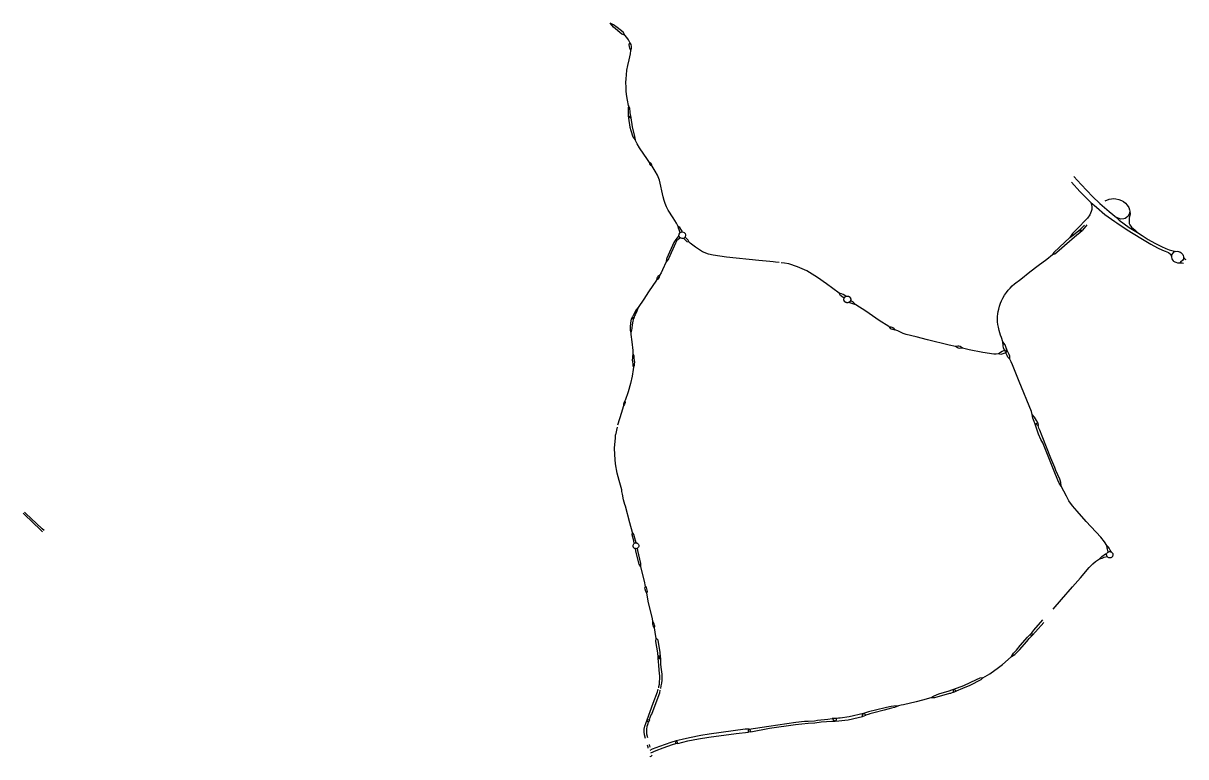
# Model space of a CAD drawing. Header units: inches. Extents: x 25490991 to 25511658, y 6671087 to 6685531.
# Drawn here: x 25504961 to 25509670, y 6677032 to 6680003 of the extents above; entities that cross this region are included whole.
import ezdxf

# ---------------------------------------------------------------- set-up
doc = ezdxf.new("R2010")
doc.units = ezdxf.units.IN
doc.header["$MEASUREMENT"] = 0

msp = doc.modelspace()

# ---------------------------------------------------------------- linework, layer by layer
for points in [[(25507351.5, 6679987.3), (25507338.3, 6680003.4)], [(25507366.6, 6679986.7), (25507352.3, 6679997.4), (25507338.3, 6680003.4)], [(25507397.4, 6679955.4), (25507385.4, 6679959.3), (25507351.5, 6679987.3)], [(25507397.4, 6679955.4), (25507390.8, 6679967.5), (25507366.6, 6679986.7)], [(25507417.8, 6679924.8), (25507412.2, 6679936.9), (25507406.3, 6679945.8), (25507397.4, 6679955.4)], [(25507417.3, 6679908), (25507415.6, 6679916.7), (25507417.8, 6679924.8)], [(25507424.5, 6679909), (25507423.3, 6679917.7), (25507417.8, 6679924.8)], [(25507413.2, 6679670.2), (25507408.3, 6679691.2), (25507405.5, 6679706.5), (25507402.9, 6679727.5), (25507402.6, 6679745), (25507402, 6679763.2), (25507402.6, 6679778.3), (25507404.2, 6679794.5), (25507406.6, 6679813.2), (25507410.4, 6679832.6), (25507415.2, 6679855), (25507420.8, 6679879.8), (25507422.2, 6679892.8)], [(25507422.2, 6679892.8), (25507418, 6679903.1), (25507417.3, 6679908)], [(25507422.2, 6679892.8), (25507425.2, 6679903.1), (25507424.5, 6679909)], [(25507413.2, 6679670.2), (25507410.8, 6679658), (25507412, 6679643.3)], [(25507412, 6679643.3), (25507411.9, 6679628.7)], [(25507419.4, 6679644.3), (25507417.7, 6679657.5), (25507413.2, 6679670.2)], [(25507421.2, 6679629.7), (25507419.4, 6679644.3)], [(25507411.9, 6679628.7), (25507412.7, 6679619.5)], [(25507411.9, 6679628.7), (25507422.3, 6679620.6)], [(25507421.2, 6679629.8), (25507412.7, 6679619.5)], [(25507412.7, 6679619.5), (25507417.8, 6679582.9), (25507422.6, 6679568.6), (25507430.8, 6679543.6), (25507439.4, 6679531.5)], [(25507421.2, 6679629.7), (25507422.3, 6679620.6), (25507427.4, 6679584.2), (25507437.5, 6679545), (25507439.4, 6679531.5)], [(25507498.2, 6679438.9), (25507490.3, 6679451), (25507456.7, 6679498.5), (25507447.3, 6679514.9), (25507439.4, 6679531.5)], [(25507501.9, 6679429.8), (25507499.5, 6679433.3), (25507498.2, 6679438.9)], [(25507505.7, 6679432.8), (25507503.4, 6679436.4), (25507498.2, 6679438.9)], [(25507508.8, 6679424.1), (25507503.4, 6679427.6), (25507501.9, 6679429.8)], [(25507508.8, 6679424.1), (25507507.6, 6679429.9), (25507505.7, 6679432.8)], [(25507614.4, 6679179.6), (25507606.5, 6679194.2), (25507593.1, 6679215), (25507573.7, 6679245.8), (25507566.1, 6679259.4), (25507560.7, 6679273), (25507557, 6679284.9), (25507553.7, 6679299.7), (25507538.2, 6679368.3), (25507529.7, 6679388.1), (25507520.3, 6679404.8), (25507508.8, 6679424.1)], [(25509206.8, 6679359.6), (25509240.6, 6679322.3), (25509285.5, 6679277.3)], [(25509216.6, 6679382.9), (25509245.7, 6679350.6), (25509291.7, 6679301.1), (25509321, 6679273.1), (25509359.5, 6679240.7), (25509388.9, 6679216.5), (25509399.4, 6679206.4), (25509440.8, 6679176.2), (25509474.1, 6679155.7)], [(25509285.5, 6679277.3), (25509289.2, 6679261.2), (25509288.8, 6679248.8), (25509286.2, 6679240.6), (25509280.9, 6679227.5), (25509271.6, 6679213.4), (25509258.8, 6679200), (25509240.4, 6679181.2), (25509216.7, 6679156.8)], [(25509285.5, 6679277.3), (25509308.4, 6679258.2), (25509342.2, 6679229.2), (25509382.7, 6679200.2), (25509390.8, 6679194.9), (25509432.4, 6679167), (25509487.6, 6679132.6), (25509528.1, 6679109.1), (25509555.5, 6679094.3), (25509575.6, 6679084.1), (25509586.7, 6679079.6), (25509599.4, 6679074.8), (25509606.5, 6679069.4), (25509611.5, 6679060.4)], [(25509343.4, 6679284), (25509359.3, 6679290.7), (25509368.6, 6679292.4), (25509378.3, 6679293), (25509387, 6679292.2), (25509398.1, 6679289.9), (25509408.7, 6679286), (25509416.9, 6679281.2), (25509425.5, 6679274.3), (25509432.6, 6679266.9), (25509438.6, 6679257), (25509441.6, 6679247.7), (25509443.1, 6679242)], [(25509443.1, 6679242), (25509440.7, 6679232), (25509435.9, 6679221.9), (25509429.9, 6679215.9), (25509424.3, 6679212.5), (25509418.2, 6679210.5), (25509406.7, 6679210), (25509388.9, 6679216.5)], [(25509443.1, 6679242), (25509443.9, 6679231), (25509441, 6679213.2), (25509440, 6679204.9), (25509440, 6679198.7), (25509441, 6679192.5), (25509443.1, 6679186.7), (25509449.3, 6679177.7), (25509464.7, 6679165.3), (25509474.1, 6679155.7)], [(25507631.7, 6679159.1), (25507621, 6679175.9), (25507614.4, 6679179.6)], [(25507622, 6679156.4), (25507614.9, 6679172.7), (25507614.4, 6679179.6)], [(25509235, 6679162.7), (25509244.3, 6679170.4)], [(25509244.3, 6679170.4), (25509240.9, 6679156.2)], [(25509244.3, 6679170.4), (25509259.9, 6679185.3)], [(25509268.8, 6679186.6), (25509265.5, 6679180.8), (25509249.7, 6679164.2)], [(25507608.8, 6679133.1), (25507604.7, 6679128), (25507596.5, 6679115), (25507568.1, 6679052)], [(25507613.7, 6679128), (25507609, 6679122.7), (25507602.5, 6679112.2), (25507574.1, 6679049.4)], [(25507616.8, 6679142.2), (25507609.1, 6679133.4), (25507608.8, 6679133.1)], [(25507623.4, 6679133.7), (25507613.7, 6679128)], [(25507616.8, 6679142.2), (25507617.5, 6679148.9), (25507622, 6679156.4)], [(25507616.8, 6679142.2), (25507619.9, 6679137.5), (25507623.4, 6679133.7)], [(25507622, 6679156.4), (25507631.7, 6679159.1)], [(25507636.2, 6679131.9), (25507629.4, 6679131.9), (25507623.4, 6679133.7)], [(25507631.7, 6679159.1), (25507638, 6679156), (25507641.8, 6679151.9), (25507643.8, 6679146.6), (25507642.3, 6679137.1)], [(25507642.3, 6679137.1), (25507636.2, 6679131.9)], [(25507643.4, 6679124.9), (25507636.2, 6679131.9)], [(25507648.9, 6679130.1), (25507642.3, 6679137.1)], [(25507657.8, 6679116.6), (25507649.9, 6679118.3), (25507643.4, 6679124.9)], [(25507657.8, 6679116.6), (25507654.3, 6679124.4), (25507648.9, 6679130.1)], [(25509106.4, 6679047.9), (25509129.4, 6679066.2), (25509139.9, 6679069.7), (25509157.5, 6679084.2), (25509178, 6679103), (25509228.3, 6679146.2)], [(25509199.5, 6679135.7), (25509157.6, 6679096.9), (25509134.9, 6679075.2), (25509129.4, 6679066.2)], [(25509216.7, 6679156.8), (25509211.3, 6679151.2), (25509199.5, 6679135.7)], [(25509199.5, 6679135.7), (25509215.5, 6679146.8), (25509222.8, 6679152.8)], [(25509222.8, 6679152.8), (25509235, 6679162.7)], [(25509228.3, 6679146.2), (25509240.9, 6679156.2)], [(25509249.7, 6679164.2), (25509235, 6679162.7)], [(25509240.9, 6679156.2), (25509249.7, 6679164.2)], [(25509474.1, 6679155.7), (25509493.1, 6679143), (25509517.4, 6679128), (25509545, 6679112.5), (25509571.3, 6679098.8), (25509588.9, 6679090.6), (25509602.9, 6679086.1), (25509613.1, 6679082.6), (25509629.5, 6679079.3)], [(25507998.1, 6679037.6), (25507985.3, 6679038), (25507939.9, 6679042.3), (25507809.2, 6679056.4), (25507756, 6679063.4), (25507737.2, 6679067.9), (25507712.3, 6679077.8), (25507684.1, 6679095.8), (25507662.8, 6679111.9), (25507657.8, 6679116.6)], [(25509629.5, 6679079.3), (25509624.5, 6679078.1), (25509620.4, 6679076), (25509615.9, 6679071), (25509612.5, 6679065.3), (25509611.5, 6679060.4)], [(25509629.5, 6679079.3), (25509635.3, 6679080), (25509640.5, 6679078.9), (25509643.5, 6679078.1), (25509646.1, 6679077.1), (25509650.3, 6679074.4), (25509654.1, 6679071.1), (25509657.3, 6679067.3), (25509659, 6679063), (25509660.8, 6679057.1)], [(25507565.4, 6679037.5), (25507551, 6679004.2), (25507545.2, 6678992.8), (25507538.2, 6678981.3)], [(25507568.1, 6679052), (25507566.8, 6679049.1), (25507565.4, 6679037.5)], [(25507574.1, 6679049.4), (25507572.3, 6679045.7), (25507565.4, 6679037.5)], [(25508023.1, 6679033.9), (25508008, 6679035.9), (25507998.1, 6679037.6)], [(25508266.4, 6678910.1), (25508215, 6678947.3), (25508177.5, 6678973.8), (25508134.4, 6679000.5), (25508097.8, 6679016.5), (25508061.9, 6679028.8), (25508044.8, 6679031.9), (25508030.9, 6679033)], [(25509001.3, 6678966.9), (25509038.6, 6678996.1), (25509072, 6679021.5), (25509106.4, 6679047.9)], [(25509611.5, 6679060.4), (25509611.4, 6679055.4)], [(25509611.4, 6679055.4), (25509613, 6679050.4), (25509615.1, 6679046.2), (25509618.4, 6679041.2), (25509620.6, 6679039.1), (25509625.7, 6679036.4), (25509630, 6679035), (25509635.8, 6679033.3)], [(25509635.8, 6679033.3), (25509641.3, 6679033), (25509645.3, 6679033.3)], [(25509660.8, 6679057.1), (25509660.8, 6679052.2), (25509659.9, 6679047.5), (25509657.5, 6679043.2), (25509648.6, 6679035.1), (25509645.3, 6679033.3)], [(25509645.3, 6679033.3), (25509654.8, 6679032.7), (25509660.9, 6679031.8)], [(25509660.8, 6679057.1), (25509663.6, 6679052.1), (25509667.5, 6679047.9), (25509669.6, 6679046.1)], [(25507538.2, 6678981.3), (25507532, 6678977.4), (25507529.6, 6678974.2)], [(25507538.2, 6678981.3), (25507536.8, 6678974.8), (25507534.3, 6678971.3)], [(25507525.5, 6678962.2), (25507494.2, 6678914.8), (25507474.8, 6678885.7)], [(25507529.6, 6678974.2), (25507527, 6678970.8), (25507525.5, 6678962.2)], [(25507534.3, 6678971.3), (25507531.2, 6678966.8), (25507525.5, 6678962.2)], [(25508928.9, 6678712.7), (25508922.7, 6678730.1), (25508919.3, 6678740.4), (25508914, 6678759.2), (25508910.9, 6678772.3), (25508908.9, 6678782.9), (25508907.7, 6678793.3), (25508907.5, 6678805), (25508907.7, 6678815.7), (25508908.4, 6678826.1), (25508909.9, 6678835.2), (25508911.9, 6678845.4), (25508914.9, 6678857.6), (25508919.1, 6678869.5), (25508922.9, 6678879.5), (25508928.2, 6678889.9), (25508935.9, 6678902.4), (25508943.2, 6678913.3), (25508950.7, 6678922.8), (25508958, 6678930.6), (25508966.9, 6678939.2), (25508976.2, 6678947.2), (25509001.3, 6678966.9)], [(25507474.8, 6678885.7), (25507452.4, 6678852.5)], [(25508276.5, 6678896.8), (25508271.1, 6678901), (25508266.4, 6678910.1)], [(25508281.8, 6678904.2), (25508275.8, 6678907.8), (25508266.4, 6678910.1)], [(25508286.2, 6678890), (25508276.5, 6678896.8)], [(25508293.3, 6678897.3), (25508281.8, 6678904.2)], [(25508286.4, 6678879), (25508286.3, 6678879.1), (25508286.2, 6678879.3), (25508286.2, 6678879.4), (25508286.1, 6678879.5), (25508286.1, 6678879.6), (25508286, 6678879.8), (25508285.9, 6678879.9), (25508285.9, 6678880.1), (25508285.8, 6678880.3), (25508285.8, 6678880.4), (25508285.7, 6678880.6), (25508285.6, 6678880.9), (25508285.5, 6678881.2), (25508285.5, 6678881.4), (25508285.4, 6678881.7), (25508285.4, 6678881.9), (25508285.3, 6678882.1), (25508285.3, 6678882.4), (25508285.3, 6678882.5), (25508285.3, 6678882.6), (25508285.2, 6678882.8), (25508285.2, 6678882.9), (25508285.2, 6678883.1), (25508285.2, 6678883.2), (25508285.2, 6678883.3), (25508285.2, 6678883.5), (25508285.2, 6678883.6), (25508285.1, 6678883.6), (25508285.1, 6678883.7), (25508285.1, 6678883.8), (25508285.1, 6678883.8), (25508285.1, 6678883.9), (25508285.1, 6678883.9), (25508285.1, 6678884), (25508285.1, 6678884), (25508285.1, 6678884), (25508285.1, 6678884.1), (25508285.1, 6678884.2), (25508285.1, 6678884.3), (25508285.1, 6678884.4), (25508285.1, 6678884.5), (25508285.1, 6678884.7), (25508285.1, 6678884.9), (25508285.1, 6678885.2), (25508285.1, 6678885.4), (25508285.1, 6678885.6), (25508285.2, 6678885.8), (25508285.2, 6678886), (25508285.2, 6678886.2), (25508285.2, 6678886.3), (25508285.2, 6678886.3), (25508285.2, 6678886.4), (25508285.2, 6678886.5), (25508285.2, 6678886.5), (25508285.3, 6678886.6), (25508285.3, 6678886.7), (25508285.3, 6678886.8), (25508285.3, 6678887), (25508285.3, 6678887.1), (25508285.3, 6678887.2), (25508285.4, 6678887.4), (25508285.4, 6678887.6), (25508285.4, 6678887.7), (25508285.5, 6678887.8), (25508285.5, 6678888), (25508285.5, 6678888.1), (25508285.6, 6678888.2), (25508285.6, 6678888.3), (25508285.6, 6678888.4), (25508285.6, 6678888.5), (25508285.6, 6678888.5), (25508285.7, 6678888.6), (25508285.7, 6678888.6), (25508285.7, 6678888.7), (25508285.7, 6678888.7), (25508285.7, 6678888.7), (25508285.7, 6678888.8), (25508285.8, 6678888.9), (25508285.8, 6678889.1), (25508285.9, 6678889.4), (25508286, 6678889.7), (25508286.2, 6678890.1)], [(25508286.2, 6678890.1), (25508286.2, 6678890.1), (25508286.3, 6678890.1), (25508286.3, 6678890.2), (25508286.3, 6678890.3), (25508286.4, 6678890.4), (25508286.4, 6678890.5), (25508286.5, 6678890.6), (25508286.5, 6678890.7), (25508286.6, 6678890.8), (25508286.6, 6678890.8), (25508286.6, 6678890.9), (25508286.7, 6678891), (25508286.7, 6678891), (25508286.7, 6678891.1), (25508286.8, 6678891.2), (25508286.9, 6678891.4), (25508287, 6678891.6), (25508287.1, 6678891.8), (25508287.2, 6678891.9), (25508287.3, 6678892.1), (25508287.4, 6678892.3), (25508287.4, 6678892.3), (25508287.5, 6678892.4), (25508287.5, 6678892.4), (25508287.5, 6678892.4), (25508287.5, 6678892.4), (25508287.5, 6678892.4), (25508287.5, 6678892.5), (25508287.5, 6678892.5), (25508287.5, 6678892.5), (25508287.5, 6678892.5), (25508287.5, 6678892.5), (25508287.5, 6678892.5), (25508287.5, 6678892.5), (25508287.6, 6678892.5), (25508287.6, 6678892.6), (25508287.6, 6678892.6), (25508287.7, 6678892.7), (25508287.7, 6678892.7), (25508287.8, 6678892.8), (25508287.8, 6678892.9), (25508287.9, 6678893.1), (25508288, 6678893.2), (25508288.1, 6678893.3), (25508288.2, 6678893.5), (25508288.4, 6678893.6), (25508288.5, 6678893.7), (25508288.6, 6678893.9), (25508288.7, 6678894), (25508288.8, 6678894.1), (25508289, 6678894.3), (25508289.1, 6678894.4), (25508289.2, 6678894.5), (25508289.3, 6678894.6), (25508289.4, 6678894.7), (25508289.5, 6678894.8), (25508289.6, 6678894.9), (25508289.7, 6678895), (25508289.8, 6678895), (25508289.9, 6678895.1), (25508289.9, 6678895.1), (25508290, 6678895.2), (25508290, 6678895.2), (25508290, 6678895.2), (25508290, 6678895.2), (25508290, 6678895.2), (25508290.1, 6678895.3), (25508290.1, 6678895.3), (25508290.1, 6678895.3), (25508290.1, 6678895.3), (25508290.1, 6678895.3), (25508290.1, 6678895.3), (25508290.2, 6678895.3), (25508290.3, 6678895.4), (25508290.4, 6678895.5), (25508290.5, 6678895.6), (25508290.7, 6678895.8), (25508290.9, 6678895.9), (25508291.1, 6678896.1), (25508291.4, 6678896.2), (25508291.5, 6678896.3), (25508291.6, 6678896.4), (25508291.8, 6678896.5), (25508291.9, 6678896.6), (25508292, 6678896.6), (25508292.1, 6678896.7), (25508292.2, 6678896.7), (25508292.2, 6678896.8), (25508292.3, 6678896.8), (25508292.3, 6678896.8), (25508292.4, 6678896.8), (25508292.4, 6678896.8), (25508292.4, 6678896.9), (25508292.5, 6678896.9), (25508292.6, 6678896.9), (25508292.7, 6678897), (25508292.9, 6678897.1), (25508293.1, 6678897.2), (25508293.4, 6678897.3)], [(25508293.4, 6678897.3), (25508293.5, 6678897.3), (25508293.6, 6678897.4), (25508293.6, 6678897.4), (25508293.7, 6678897.4), (25508293.8, 6678897.5), (25508293.9, 6678897.5), (25508293.9, 6678897.5), (25508294, 6678897.5), (25508294.1, 6678897.6), (25508294.1, 6678897.6), (25508294.2, 6678897.6), (25508294.3, 6678897.6), (25508294.3, 6678897.7), (25508294.4, 6678897.7), (25508294.4, 6678897.7), (25508294.4, 6678897.7), (25508294.5, 6678897.7), (25508294.5, 6678897.7), (25508294.6, 6678897.7), (25508294.6, 6678897.8), (25508294.6, 6678897.8), (25508294.7, 6678897.8), (25508294.7, 6678897.8), (25508294.8, 6678897.8), (25508295, 6678897.9), (25508295.1, 6678897.9), (25508295.2, 6678898), (25508295.4, 6678898), (25508295.5, 6678898.1), (25508295.8, 6678898.1), (25508296, 6678898.2), (25508296.3, 6678898.3), (25508296.5, 6678898.3), (25508296.7, 6678898.4), (25508296.9, 6678898.4), (25508297.1, 6678898.4), (25508297.3, 6678898.4), (25508297.5, 6678898.5), (25508297.6, 6678898.5), (25508297.8, 6678898.5), (25508297.8, 6678898.5), (25508297.9, 6678898.5), (25508297.9, 6678898.5), (25508298, 6678898.5), (25508298.1, 6678898.5), (25508298.1, 6678898.5), (25508298.1, 6678898.5), (25508298.2, 6678898.5), (25508298.2, 6678898.5), (25508298.2, 6678898.5), (25508298.3, 6678898.5), (25508298.3, 6678898.5), (25508298.3, 6678898.5), (25508298.3, 6678898.5), (25508298.3, 6678898.5), (25508298.4, 6678898.5), (25508298.4, 6678898.5), (25508298.4, 6678898.5), (25508298.4, 6678898.5), (25508298.4, 6678898.5), (25508298.4, 6678898.5), (25508298.4, 6678898.5), (25508298.4, 6678898.5), (25508298.4, 6678898.5), (25508298.4, 6678898.5), (25508298.4, 6678898.5), (25508298.5, 6678898.5), (25508298.5, 6678898.5), (25508298.5, 6678898.5), (25508298.5, 6678898.5), (25508298.5, 6678898.5), (25508298.5, 6678898.5), (25508298.5, 6678898.5), (25508298.6, 6678898.5), (25508298.6, 6678898.5), (25508298.7, 6678898.5), (25508298.7, 6678898.5), (25508298.8, 6678898.5), (25508299, 6678898.5), (25508299.1, 6678898.5), (25508299.3, 6678898.5), (25508299.3, 6678898.5)], [(25508299.3, 6678898.5), (25508300.7, 6678898.4), (25508301.2, 6678898.3), (25508301.5, 6678898.3), (25508301.7, 6678898.3), (25508301.8, 6678898.2), (25508301.9, 6678898.2), (25508301.9, 6678898.2), (25508301.9, 6678898.2), (25508302, 6678898.2), (25508302, 6678898.2), (25508302, 6678898.2), (25508302, 6678898.2), (25508302, 6678898.2), (25508302, 6678898.2), (25508302, 6678898.2), (25508302, 6678898.2), (25508302, 6678898.2), (25508302, 6678898.2), (25508302, 6678898.2), (25508302.1, 6678898.2), (25508302.1, 6678898.2), (25508302.2, 6678898.2), (25508302.2, 6678898.2), (25508302.3, 6678898.2), (25508302.4, 6678898.1), (25508302.5, 6678898.1), (25508302.6, 6678898.1), (25508302.7, 6678898), (25508302.8, 6678898), (25508303, 6678898), (25508303.2, 6678897.9), (25508303.4, 6678897.8), (25508303.6, 6678897.7), (25508303.7, 6678897.7), (25508303.9, 6678897.6), (25508304.1, 6678897.5), (25508304.2, 6678897.4), (25508304.3, 6678897.4), (25508304.3, 6678897.4), (25508304.4, 6678897.3), (25508304.4, 6678897.3), (25508304.4, 6678897.3), (25508304.4, 6678897.3), (25508304.4, 6678897.3), (25508304.4, 6678897.3), (25508304.4, 6678897.3), (25508304.4, 6678897.3), (25508304.4, 6678897.3), (25508304.5, 6678897.3), (25508304.5, 6678897.3), (25508304.5, 6678897.3), (25508304.5, 6678897.3), (25508304.5, 6678897.3), (25508304.5, 6678897.3), (25508304.5, 6678897.3), (25508304.5, 6678897.3), (25508304.5, 6678897.3), (25508304.6, 6678897.3), (25508304.6, 6678897.2), (25508304.7, 6678897.2), (25508304.7, 6678897.2), (25508304.8, 6678897.2), (25508304.8, 6678897.1), (25508304.9, 6678897.1), (25508305, 6678897), (25508305.1, 6678897), (25508305.2, 6678896.9), (25508305.4, 6678896.8), (25508305.5, 6678896.8), (25508305.6, 6678896.7), (25508305.7, 6678896.6), (25508305.8, 6678896.6), (25508305.9, 6678896.5), (25508306, 6678896.5), (25508306.1, 6678896.4), (25508306.1, 6678896.4), (25508306.2, 6678896.3), (25508306.3, 6678896.3), (25508306.3, 6678896.3), (25508306.4, 6678896.2), (25508306.6, 6678896.1), (25508306.8, 6678896), (25508307, 6678895.8), (25508307.2, 6678895.7), (25508307.4, 6678895.6), (25508307.5, 6678895.4), (25508307.7, 6678895.3), (25508307.7, 6678895.3), (25508307.8, 6678895.2), (25508307.9, 6678895.2), (25508307.9, 6678895.1), (25508308, 6678895), (25508308.1, 6678895), (25508308.2, 6678894.9), (25508308.3, 6678894.7), (25508308.4, 6678894.6), (25508308.6, 6678894.5), (25508308.8, 6678894.3), (25508309, 6678894.1), (25508309.2, 6678893.8), (25508309.5, 6678893.5)], [(25508309.5, 6678893.5), (25508309.5, 6678893.4), (25508309.5, 6678893.4), (25508309.6, 6678893.3), (25508309.6, 6678893.3), (25508309.7, 6678893.2), (25508309.7, 6678893.2), (25508309.7, 6678893.1), (25508309.8, 6678893.1), (25508309.8, 6678893), (25508309.9, 6678892.9), (25508309.9, 6678892.9), (25508310, 6678892.7), (25508310.1, 6678892.6), (25508310.2, 6678892.5), (25508310.2, 6678892.4), (25508310.3, 6678892.3), (25508310.4, 6678892.2), (25508310.4, 6678892.2), (25508310.4, 6678892.1), (25508310.5, 6678892.1), (25508310.5, 6678892), (25508310.5, 6678892), (25508310.5, 6678892), (25508310.6, 6678891.9), (25508310.6, 6678891.9), (25508310.6, 6678891.8), (25508310.6, 6678891.8), (25508310.7, 6678891.7), (25508310.7, 6678891.6), (25508310.8, 6678891.5), (25508310.9, 6678891.4), (25508310.9, 6678891.3), (25508311, 6678891.1), (25508311.1, 6678891), (25508311.2, 6678890.9), (25508311.2, 6678890.7), (25508311.3, 6678890.6), (25508311.3, 6678890.5), (25508311.4, 6678890.4), (25508311.4, 6678890.3), (25508311.5, 6678890.3), (25508311.5, 6678890.2), (25508311.5, 6678890.1), (25508311.6, 6678889.9), (25508311.7, 6678889.7), (25508311.8, 6678889.5), (25508311.8, 6678889.3), (25508311.9, 6678889), (25508312, 6678888.8), (25508312.1, 6678888.5), (25508312.1, 6678888.4), (25508312.1, 6678888.3), (25508312.2, 6678888.1), (25508312.2, 6678888), (25508312.2, 6678887.9), (25508312.2, 6678887.9), (25508312.3, 6678887.8), (25508312.3, 6678887.8), (25508312.3, 6678887.7), (25508312.3, 6678887.7), (25508312.3, 6678887.6), (25508312.3, 6678887.6), (25508312.3, 6678887.6), (25508312.3, 6678887.5), (25508312.4, 6678887.4), (25508312.4, 6678887.2), (25508312.4, 6678887), (25508312.5, 6678886.7), (25508312.5, 6678886.5), (25508312.6, 6678886.2), (25508312.6, 6678886), (25508312.6, 6678885.9), (25508312.6, 6678885.8), (25508312.6, 6678885.7), (25508312.6, 6678885.6), (25508312.6, 6678885.5), (25508312.6, 6678885.4), (25508312.6, 6678885.3), (25508312.6, 6678885.1), (25508312.6, 6678885), (25508312.6, 6678884.9), (25508312.6, 6678884.7), (25508312.6, 6678884.5), (25508312.6, 6678884.4), (25508312.6, 6678884.3), (25508312.6, 6678884.2), (25508312.6, 6678884), (25508312.6, 6678884), (25508312.6, 6678883.9), (25508312.6, 6678883.9), (25508312.6, 6678883.9), (25508312.6, 6678883.8), (25508312.6, 6678883.8), (25508312.6, 6678883.8), (25508312.6, 6678883.7), (25508312.6, 6678883.6), (25508312.6, 6678883.6), (25508312.6, 6678883.5), (25508312.6, 6678883.3), (25508312.5, 6678883), (25508312.5, 6678882.8), (25508312.5, 6678882.5), (25508312.4, 6678882.2), (25508312.4, 6678882), (25508312.3, 6678881.8), (25508312.3, 6678881.7), (25508312.3, 6678881.6), (25508312.3, 6678881.6), (25508312.3, 6678881.5), (25508312.3, 6678881.5), (25508312.2, 6678881.5), (25508312.2, 6678881.5), (25508312.2, 6678881.4), (25508312.2, 6678881.4), (25508312.2, 6678881.4), (25508312.2, 6678881.3), (25508312.2, 6678881.3), (25508312.2, 6678881.3), (25508312.2, 6678881.2), (25508312.1, 6678881.1), (25508312.1, 6678881), (25508312.1, 6678880.8), (25508312, 6678880.7), (25508312, 6678880.6), (25508311.9, 6678880.5), (25508311.9, 6678880.5), (25508311.9, 6678880.4)], [(25507452.4, 6678852.5), (25507443.7, 6678842.6), (25507434.3, 6678824.5)], [(25507452.4, 6678852.5), (25507446.9, 6678837.2), (25507439.7, 6678822.5)], [(25508294.5, 6678871.7), (25508293.8, 6678872), (25508293.4, 6678872.2), (25508293, 6678872.3), (25508292.7, 6678872.5), (25508292.5, 6678872.6), (25508292.3, 6678872.7), (25508292.3, 6678872.7), (25508292.2, 6678872.7), (25508292.1, 6678872.8), (25508292.1, 6678872.8), (25508292, 6678872.8), (25508292, 6678872.9), (25508291.9, 6678872.9), (25508291.8, 6678873), (25508291.7, 6678873), (25508291.6, 6678873.1), (25508291.4, 6678873.2), (25508291.3, 6678873.3), (25508291.1, 6678873.4), (25508290.9, 6678873.6), (25508290.7, 6678873.7), (25508290.5, 6678873.8), (25508290.4, 6678873.9), (25508290.2, 6678874.1), (25508290.1, 6678874.1), (25508290.1, 6678874.2), (25508290, 6678874.2), (25508290, 6678874.2), (25508290, 6678874.2), (25508290, 6678874.2), (25508290, 6678874.3), (25508290, 6678874.3), (25508289.9, 6678874.3), (25508289.9, 6678874.3), (25508289.9, 6678874.3), (25508289.9, 6678874.3), (25508289.9, 6678874.4), (25508289.8, 6678874.4), (25508289.8, 6678874.4), (25508289.7, 6678874.5), (25508289.7, 6678874.5), (25508289.6, 6678874.6), (25508289.6, 6678874.6), (25508289.5, 6678874.7), (25508289.4, 6678874.8), (25508289.3, 6678874.9), (25508289.2, 6678875), (25508289.1, 6678875.1), (25508288.9, 6678875.3), (25508288.8, 6678875.4), (25508288.6, 6678875.6), (25508288.5, 6678875.7), (25508288.4, 6678875.9), (25508288.3, 6678876), (25508288.2, 6678876.2), (25508288.1, 6678876.2), (25508288.1, 6678876.3), (25508288, 6678876.3), (25508288, 6678876.4), (25508288, 6678876.4), (25508287.9, 6678876.5), (25508287.9, 6678876.5), (25508287.8, 6678876.6), (25508287.8, 6678876.7), (25508287.7, 6678876.8), (25508287.6, 6678876.9), (25508287.6, 6678877), (25508287.5, 6678877.1), (25508287.4, 6678877.2), (25508287.3, 6678877.3), (25508287.3, 6678877.4), (25508287.2, 6678877.5), (25508287.1, 6678877.6), (25508287.1, 6678877.7), (25508287, 6678877.8), (25508286.9, 6678877.9), (25508286.9, 6678878.1), (25508286.8, 6678878.2), (25508286.7, 6678878.4), (25508286.6, 6678878.5), (25508286.5, 6678878.7), (25508286.4, 6678879)], [(25508305, 6678872.4), (25508304.7, 6678872.3), (25508304.4, 6678872.2), (25508304.2, 6678872.1), (25508304, 6678872), (25508303.9, 6678871.9), (25508303.8, 6678871.9), (25508303.6, 6678871.8), (25508303.5, 6678871.8), (25508303.5, 6678871.8), (25508303.4, 6678871.8), (25508303.4, 6678871.7), (25508303.3, 6678871.7), (25508303.3, 6678871.7), (25508303.3, 6678871.7), (25508303.2, 6678871.7), (25508303.1, 6678871.7), (25508303.1, 6678871.6), (25508303, 6678871.6), (25508302.9, 6678871.6), (25508302.7, 6678871.5), (25508302.5, 6678871.5), (25508302.3, 6678871.4), (25508302, 6678871.4), (25508301.8, 6678871.3), (25508301.6, 6678871.3), (25508301.5, 6678871.2), (25508301.4, 6678871.2), (25508301.3, 6678871.2), (25508301.3, 6678871.2), (25508301.2, 6678871.2), (25508301.2, 6678871.2), (25508301.1, 6678871.2), (25508301.1, 6678871.2), (25508301.1, 6678871.2), (25508301.1, 6678871.2), (25508301, 6678871.2), (25508301, 6678871.1), (25508301, 6678871.1), (25508301, 6678871.1), (25508300.9, 6678871.1), (25508300.9, 6678871.1), (25508300.8, 6678871.1), (25508300.7, 6678871.1), (25508300.5, 6678871.1), (25508300.3, 6678871), (25508300, 6678871), (25508299.8, 6678871), (25508299.5, 6678871), (25508299.3, 6678871), (25508299, 6678871), (25508298.7, 6678871), (25508298.5, 6678871), (25508298.4, 6678871), (25508298.2, 6678871), (25508298, 6678871), (25508297.8, 6678871), (25508297.6, 6678871), (25508297.4, 6678871), (25508297.1, 6678871.1), (25508296.8, 6678871.1), (25508296.6, 6678871.2), (25508296.3, 6678871.2), (25508296.1, 6678871.3), (25508295.8, 6678871.3), (25508295.7, 6678871.4), (25508295.6, 6678871.4), (25508295.5, 6678871.4), (25508295.4, 6678871.5), (25508295.3, 6678871.5), (25508295.3, 6678871.5), (25508295.3, 6678871.5), (25508295.2, 6678871.5), (25508295.2, 6678871.5), (25508295.2, 6678871.5), (25508295.2, 6678871.5), (25508295.2, 6678871.5), (25508295.1, 6678871.5), (25508295.1, 6678871.5), (25508295.1, 6678871.6), (25508295, 6678871.6), (25508295, 6678871.6), (25508294.9, 6678871.6), (25508294.9, 6678871.6), (25508294.8, 6678871.6), (25508294.7, 6678871.7), (25508294.6, 6678871.7), (25508294.5, 6678871.7)], [(25508311.9, 6678880.4), (25508311.8, 6678880.2), (25508311.8, 6678880.1), (25508311.7, 6678880), (25508311.7, 6678879.9), (25508311.7, 6678879.8), (25508311.7, 6678879.8), (25508311.6, 6678879.7), (25508311.6, 6678879.7), (25508311.6, 6678879.6), (25508311.6, 6678879.6), (25508311.6, 6678879.6), (25508311.6, 6678879.5), (25508311.5, 6678879.5), (25508311.5, 6678879.5), (25508311.5, 6678879.4), (25508311.4, 6678879.2), (25508311.3, 6678879.1), (25508311.3, 6678878.9), (25508311.2, 6678878.7), (25508311.1, 6678878.5), (25508311, 6678878.4), (25508311, 6678878.3), (25508310.9, 6678878.2), (25508310.9, 6678878.1), (25508310.9, 6678878.1), (25508310.9, 6678878.1), (25508310.8, 6678878), (25508310.8, 6678878), (25508310.8, 6678878), (25508310.8, 6678878), (25508310.8, 6678877.9), (25508310.8, 6678877.9), (25508310.8, 6678877.9), (25508310.8, 6678877.9), (25508310.8, 6678877.9), (25508310.7, 6678877.8), (25508310.7, 6678877.7), (25508310.7, 6678877.7), (25508310.6, 6678877.5), (25508310.5, 6678877.4), (25508310.4, 6678877.2), (25508310.2, 6678877), (25508310.1, 6678876.7), (25508310, 6678876.5), (25508309.8, 6678876.3), (25508309.7, 6678876.1), (25508309.6, 6678876), (25508309.5, 6678876), (25508309.5, 6678875.9), (25508309.5, 6678875.9), (25508309.4, 6678875.8), (25508309.4, 6678875.8), (25508309.4, 6678875.8), (25508309.3, 6678875.7), (25508309.3, 6678875.6), (25508309.2, 6678875.6), (25508309.2, 6678875.5), (25508309.1, 6678875.4), (25508308.9, 6678875.3), (25508308.8, 6678875.2), (25508308.7, 6678875), (25508308.6, 6678874.9), (25508308.4, 6678874.8), (25508308.3, 6678874.7), (25508308.2, 6678874.6), (25508308.1, 6678874.5), (25508308, 6678874.4), (25508307.9, 6678874.3), (25508307.9, 6678874.3), (25508307.8, 6678874.2), (25508307.7, 6678874.2), (25508307.7, 6678874.1), (25508307.6, 6678874.1), (25508307.5, 6678874), (25508307.4, 6678873.9), (25508307.2, 6678873.8), (25508307, 6678873.7), (25508306.9, 6678873.5), (25508306.6, 6678873.4), (25508306.4, 6678873.2), (25508306.3, 6678873.1), (25508306.1, 6678873.1), (25508306, 6678873), (25508305.8, 6678872.9), (25508305.7, 6678872.8), (25508305.6, 6678872.7), (25508305.5, 6678872.7), (25508305.3, 6678872.6), (25508305.2, 6678872.5), (25508305.1, 6678872.5), (25508305, 6678872.4)], [(25508333.1, 6678862.1), (25508320.6, 6678866.5), (25508305.1, 6678872.4)], [(25508333.1, 6678862.1), (25508323.7, 6678871.7), (25508311.9, 6678880.4)], [(25508466.6, 6678774.8), (25508428.5, 6678799.1), (25508374.1, 6678836.8), (25508333.1, 6678862.1)], [(25507423.6, 6678749.2), (25507420.9, 6678759), (25507421, 6678774.2), (25507422.7, 6678788.9), (25507423.7, 6678797.6)], [(25507423.6, 6678749.2), (25507426.6, 6678759.9), (25507427, 6678768.3), (25507428.6, 6678781.3), (25507431.6, 6678796.1)], [(25507423.7, 6678797.6), (25507424.5, 6678804.2)], [(25507424.5, 6678804.2), (25507428.9, 6678813.9)], [(25507434.1, 6678807.9), (25507424.5, 6678804.2)], [(25507434.3, 6678824.5), (25507428.9, 6678813.9)], [(25507434.1, 6678807.9), (25507428.9, 6678813.9)], [(25507431.6, 6678796.1), (25507434.1, 6678807.9)], [(25507439.7, 6678822.5), (25507437.6, 6678818.3), (25507434.1, 6678807.9)], [(25507432, 6678664.4), (25507432.1, 6678678.3), (25507426.9, 6678712.6), (25507423.7, 6678743.2), (25507423.6, 6678749.2)], [(25508466.6, 6678774.8), (25508475.2, 6678773.7), (25508479.5, 6678771.7)], [(25508466.6, 6678774.8), (25508472.3, 6678768.2), (25508476.7, 6678766.2)], [(25508476.7, 6678766.2), (25508481.3, 6678764), (25508491.4, 6678762.1)], [(25508479.5, 6678771.7), (25508484.6, 6678769.4), (25508491.4, 6678762.1)], [(25508737.3, 6678693.5), (25508710.8, 6678699.5), (25508623.1, 6678721.2), (25508577.4, 6678732.7), (25508537.3, 6678742.1), (25508525.7, 6678746.2), (25508504.1, 6678756.8), (25508491.4, 6678762.1)], [(25508941.1, 6678693), (25508938, 6678701.1), (25508928.9, 6678712.7)], [(25508931.9, 6678689.2), (25508929.6, 6678696.9), (25508928.9, 6678712.7)], [(25507428.5, 6678635.4), (25507429.6, 6678650.4)], [(25507429.6, 6678650.4), (25507429.9, 6678653.9), (25507432, 6678664.4)], [(25507435.7, 6678650.5), (25507435.5, 6678654.8), (25507432, 6678664.4)], [(25507436.9, 6678632.6), (25507435.7, 6678650.5)], [(25508750.5, 6678695.1), (25508746.4, 6678696), (25508737.3, 6678693.5)], [(25508748.7, 6678687.2), (25508745.5, 6678688), (25508737.3, 6678693.5)], [(25508765, 6678687.4), (25508755.1, 6678685.7), (25508748.7, 6678687.2)], [(25508765, 6678687.4), (25508756, 6678693.7), (25508750.5, 6678695.1)], [(25508910.9, 6678663.6), (25508902.1, 6678662.7), (25508892, 6678662.8), (25508847.8, 6678669.9), (25508792.9, 6678680.9), (25508765, 6678687.4)], [(25508925.9, 6678673.8), (25508919.3, 6678670.2), (25508910.9, 6678663.6)], [(25508929.4, 6678664.4), (25508921.1, 6678661.8), (25508910.9, 6678663.6)], [(25508935, 6678678.6), (25508925.9, 6678673.8)], [(25508940.3, 6678668), (25508929.4, 6678664.4)], [(25508935, 6678678.6), (25508931.9, 6678689.2)], [(25508946.9, 6678677.8), (25508935, 6678678.6)], [(25508935, 6678678.6), (25508940.3, 6678668)], [(25508940.3, 6678668), (25508946.9, 6678677.8)], [(25508945.8, 6678657.3), (25508940.3, 6678668)], [(25508946.9, 6678677.8), (25508941.1, 6678693)], [(25508956.8, 6678643), (25508948.9, 6678651.4), (25508945.8, 6678657.3)], [(25508954.4, 6678660.9), (25508946.9, 6678677.8)], [(25508956.8, 6678643), (25508957.1, 6678654.6), (25508954.4, 6678660.9)], [(25507432.6, 6678610.8), (25507431.9, 6678601.2), (25507427, 6678573.4), (25507421.4, 6678544.5), (25507410.9, 6678510.9), (25507398.7, 6678475.2), (25507398.5, 6678474.5)], [(25507428.5, 6678635.4), (25507430, 6678619.9)], [(25507430, 6678619.9), (25507430.4, 6678616.4), (25507432.6, 6678610.8)], [(25507435.8, 6678619.8), (25507435.4, 6678615.8), (25507432.6, 6678610.8)], [(25507436.9, 6678632.6), (25507435.8, 6678619.8)], [(25508995.2, 6678552.4), (25508967.7, 6678620.2), (25508962.4, 6678631.5), (25508956.8, 6678643)], [(25509048, 6678419.2), (25509044.5, 6678430.2), (25508995.2, 6678552.4)], [(25507393.2, 6678464.2), (25507392.6, 6678462.3), (25507392.6, 6678453.5)], [(25507397.6, 6678462.7), (25507396.8, 6678460.1), (25507392.6, 6678453.5)], [(25507398.5, 6678474.5), (25507394.8, 6678469.1), (25507393.2, 6678464.2)], [(25507398.5, 6678474.5), (25507398.7, 6678466.7), (25507397.6, 6678462.7)], [(25507392.6, 6678453.5), (25507386.9, 6678436.1), (25507384.6, 6678426.8), (25507368.6, 6678375.3)], [(25509064.7, 6678394), (25509056.6, 6678408), (25509048, 6678419.2)], [(25509055.9, 6678390.5), (25509050.3, 6678403.9), (25509048, 6678419.2)], [(25509060.1, 6678380), (25509055.9, 6678390.5)], [(25509070.1, 6678384.8), (25509060.1, 6678380)], [(25509071.5, 6678373.8), (25509060.1, 6678380)], [(25509066.2, 6678359.4), (25509060.1, 6678380)], [(25509070.1, 6678384.8), (25509064.7, 6678394)], [(25509070.1, 6678384.8), (25509071.5, 6678373.8)], [(25509075.2, 6678362.9), (25509071.5, 6678373.8)], [(25507388.5, 6678095.3), (25507386, 6678106.4), (25507385.1, 6678112.8), (25507378.1, 6678141.1), (25507374.7, 6678150.7), (25507367.2, 6678180.7), (25507359.7, 6678219.2), (25507357.6, 6678254.5), (25507356.3, 6678283.8), (25507359.5, 6678322.7), (25507360.6, 6678336.2)], [(25507367, 6678367.7), (25507360.6, 6678336.2)], [(25509136.2, 6678189.3), (25509122.6, 6678222.1), (25509090.8, 6678304), (25509082.6, 6678317.4), (25509072.8, 6678338.6), (25509066.2, 6678359.4)], [(25509143.6, 6678192.3), (25509138.7, 6678203.4), (25509123.3, 6678241.1), (25509087.9, 6678330.6), (25509078, 6678354.8), (25509075.2, 6678362.9)], [(25509151.3, 6678152.6), (25509136.2, 6678189.3)], [(25509159.6, 6678156), (25509143.6, 6678192.3)], [(25509164.8, 6678128.4), (25509156.4, 6678140.1), (25509151.3, 6678152.6)], [(25509164.8, 6678128.4), (25509164.2, 6678142.4), (25509161, 6678152.8), (25509159.6, 6678156)], [(25507429, 6677941.2), (25507418.5, 6677980.1), (25507400, 6678046.6), (25507398.1, 6678053.3), (25507392.7, 6678073), (25507388.5, 6678095.3)], [(25509349.4, 6677887.5), (25509341.1, 6677902.6), (25509326.3, 6677921.6), (25509266, 6677985.5), (25509229.2, 6678026.3), (25509211.3, 6678048.5), (25509196.7, 6678069.2), (25509186.2, 6678087.8), (25509164.8, 6678128.4)], [(25504967, 6678013), (25504961.4, 6678018.5)], [(25504972.3, 6678017.6), (25504966, 6678023.5)], [(25505032.6, 6677949.8), (25505031.2, 6677951.2), (25504967, 6678013)], [(25505038.5, 6677955.6), (25505037.3, 6677956.6), (25504972.3, 6678017.6)], [(25505039.4, 6677942.6), (25505032.6, 6677949.8)], [(25505046.1, 6677949), (25505038.5, 6677955.6)], [(25507434.2, 6677906.3), (25507428, 6677930.6), (25507429, 6677941.2)], [(25507441.5, 6677908.2), (25507434.8, 6677932.9), (25507429, 6677941.2)], [(25507436.3, 6677896.5), (25507434.2, 6677906.3)], [(25507436.3, 6677896.5), (25507437.5, 6677897.2), (25507439.7, 6677898.1), (25507442, 6677898.4), (25507444.2, 6677898.3)], [(25507444.2, 6677898.3), (25507441.5, 6677908.2)], [(25507444.2, 6677898.3), (25507444.6, 6677898.3), (25507446.8, 6677897.7), (25507448.7, 6677896.7), (25507450.6, 6677895.5), (25507452.4, 6677893.3), (25507453.5, 6677891.4), (25507454.3, 6677889), (25507454.4, 6677888.5)], [(25507431, 6677887.4), (25507431.1, 6677888.5), (25507431.4, 6677889.8), (25507432.4, 6677892.3), (25507433.8, 6677894.4), (25507435.5, 6677895.9), (25507436.3, 6677896.5)], [(25507433.4, 6677879.6), (25507432.7, 6677880.5), (25507431.7, 6677882.4), (25507431.2, 6677884.7), (25507431, 6677887), (25507431, 6677887.4)], [(25507440.6, 6677875.2), (25507439.5, 6677875.4), (25507437.6, 6677876.1), (25507435.6, 6677877.3), (25507434.1, 6677878.7), (25507433.4, 6677879.6)], [(25507448.8, 6677876.6), (25507448.7, 6677876.5), (25507446.3, 6677875.4), (25507443.6, 6677875), (25507441.3, 6677875), (25507440.6, 6677875.2)], [(25507443, 6677865.5), (25507440.6, 6677875.2)], [(25507462.4, 6677801.6), (25507456.3, 6677812.5), (25507443, 6677865.5)], [(25507454.4, 6677888.5), (25507454.5, 6677887.1), (25507454.3, 6677885), (25507454, 6677883.2), (25507453.2, 6677881.1), (25507451.9, 6677879.4), (25507450.6, 6677877.9), (25507448.8, 6677876.6)], [(25507450.6, 6677867.1), (25507448.8, 6677876.6)], [(25507462.4, 6677801.6), (25507462.8, 6677815.1), (25507450.6, 6677867.1)], [(25509335.6, 6677847.4), (25509339.1, 6677849.8), (25509345.2, 6677853.6), (25509350.3, 6677856.1)], [(25509350.9, 6677843.4), (25509350.8, 6677843.5), (25509349.8, 6677845.4), (25509349.3, 6677847.2), (25509349, 6677848.8), (25509348.9, 6677850.6), (25509349.1, 6677852.5), (25509349.6, 6677854.3), (25509350.2, 6677856), (25509350.3, 6677856.1)], [(25509352.5, 6677873.6), (25509351.7, 6677876.8), (25509349.4, 6677887.5)], [(25509359.6, 6677877), (25509357.1, 6677881), (25509349.4, 6677887.5)], [(25509350.3, 6677856.1), (25509351.2, 6677857.6), (25509352.5, 6677859.3), (25509354, 6677860.4), (25509355.5, 6677861.4), (25509356, 6677861.7)], [(25509355.9, 6677861.7), (25509352.5, 6677873.6)], [(25509356, 6677861.7), (25509357.5, 6677862.3), (25509359.3, 6677862.9), (25509361.4, 6677863), (25509363.1, 6677863), (25509364.7, 6677862.7), (25509366.9, 6677862), (25509368.8, 6677860.9), (25509369.5, 6677860.4)], [(25509369.5, 6677860.4), (25509364, 6677869.5), (25509359.6, 6677877)], [(25509369.5, 6677860.4), (25509370.3, 6677859.8), (25509371.6, 6677858.3), (25509372.7, 6677856.8), (25509373.6, 6677855.1), (25509374.2, 6677853), (25509374.5, 6677851.2), (25509374.5, 6677849), (25509374.1, 6677846.9), (25509373.4, 6677845), (25509372.6, 6677843.5)], [(25509132.3, 6677629.4), (25509167, 6677669.6), (25509211.3, 6677720.9), (25509243, 6677757.3), (25509278.9, 6677799.1), (25509286, 6677807.1), (25509293.5, 6677814), (25509304.4, 6677823.7), (25509320.3, 6677833.9)], [(25509320.3, 6677833.9), (25509329.3, 6677842.9), (25509335.6, 6677847.4)], [(25509320.3, 6677833.9), (25509331.4, 6677836.2), (25509338.9, 6677840.4)], [(25509338.9, 6677840.4), (25509350.9, 6677843.5)], [(25509360.9, 6677837.5), (25509360.1, 6677837.6), (25509357.8, 6677838.1), (25509355.8, 6677838.9), (25509353.7, 6677840.2), (25509352, 6677841.9), (25509350.9, 6677843.4)], [(25509372.6, 6677843.5), (25509372.4, 6677843.2), (25509371.4, 6677842), (25509370.3, 6677840.8), (25509368.7, 6677839.5), (25509366.8, 6677838.5), (25509364.6, 6677837.7), (25509362.4, 6677837.5), (25509360.9, 6677837.5)], [(25507481, 6677721.5), (25507476.9, 6677743.5), (25507462.4, 6677801.6)], [(25507480.3, 6677711.1), (25507478.9, 6677716.7), (25507481, 6677721.5)], [(25507487.3, 6677696.2), (25507482.7, 6677701.1), (25507480.3, 6677711.1)], [(25507481, 6677721.5), (25507484.6, 6677717.3), (25507485.9, 6677712.4)], [(25507485.9, 6677712.4), (25507488.7, 6677702.2), (25507487.3, 6677696.2)], [(25507510.7, 6677580.8), (25507510.3, 6677591), (25507493, 6677662.6), (25507487.3, 6677696.2)], [(25507518.1, 6677565.7), (25507516.7, 6677570.7), (25507510.7, 6677580.8)], [(25507512.5, 6677564.6), (25507511.7, 6677568.4), (25507510.7, 6677580.8)], [(25509054.5, 6677544.4), (25509090.8, 6677586.9)], [(25509060.9, 6677538.5), (25509094.5, 6677575.9)], [(25507518, 6677553.7), (25507513.5, 6677560), (25507512.5, 6677564.6)], [(25507518, 6677553.7), (25507519.3, 6677561.3), (25507518.1, 6677565.7)], [(25507525.2, 6677512.5), (25507523.9, 6677519.1), (25507518, 6677553.7)], [(25509029, 6677516), (25509038, 6677526.4)], [(25509035.4, 6677510.5), (25509047.4, 6677523.1)], [(25509047.4, 6677523.1), (25509036.8, 6677525.1)], [(25509038, 6677526.4), (25509046.2, 6677534.7), (25509054.5, 6677544.4)], [(25509046.2, 6677534.5), (25509047.4, 6677523.1), (25509060.9, 6677538.5)], [(25507532.1, 6677449.6), (25507532, 6677453.2), (25507523.9, 6677499.3), (25507525.2, 6677512.5)], [(25507540.7, 6677451.2), (25507540.3, 6677454.5), (25507532.2, 6677503.9), (25507525.2, 6677512.5)], [(25508963.6, 6677438.1), (25508972, 6677451.6), (25508983.9, 6677464.1), (25508999.5, 6677483.2), (25509029, 6677516)], [(25508963.6, 6677438.1), (25508978, 6677447), (25508995.8, 6677464.9), (25509025.7, 6677499.6), (25509035.4, 6677510.5)], [(25507532.3, 6677440.2), (25507532.1, 6677449.6)], [(25507542.2, 6677439.9), (25507532.3, 6677440.2)], [(25507533.2, 6677428.8), (25507532.3, 6677440.2)], [(25507543, 6677428.1), (25507532.3, 6677440.2)], [(25507533.2, 6677428.8), (25507542.2, 6677439.9)], [(25507543, 6677428.1), (25507533.2, 6677428.8)], [(25507533.9, 6677419.4), (25507533.2, 6677428.8)], [(25507542.2, 6677439.9), (25507540.7, 6677451.2)], [(25507543, 6677428.1), (25507542.2, 6677439.9)], [(25507543.4, 6677420.2), (25507543, 6677428.1)], [(25508848.2, 6677351.6), (25508876, 6677368.3), (25508911.3, 6677393.1), (25508926.9, 6677405.4), (25508950.8, 6677425.8), (25508963.6, 6677438.1)], [(25507534.9, 6677311.5), (25507536.2, 6677316.9), (25507537.7, 6677326.3), (25507538.9, 6677336.3), (25507539.5, 6677348), (25507539.4, 6677359.3), (25507537.7, 6677369.1), (25507535.1, 6677400.3), (25507533.9, 6677419.4)], [(25507543.1, 6677308.4), (25507545.5, 6677319.1), (25507547.5, 6677330.8), (25507548.6, 6677342.8), (25507548.7, 6677354), (25507548.5, 6677366.6), (25507546.9, 6677385.4), (25507544.3, 6677405.5), (25507543.4, 6677420.2)], [(25508848.2, 6677351.6), (25508835.7, 6677349.9), (25508820.5, 6677343.4), (25508769.3, 6677319.3), (25508729.4, 6677304.2)], [(25508848.2, 6677351.6), (25508839.2, 6677344.3), (25508795, 6677320.4), (25508765, 6677308.9), (25508740.1, 6677297.8)], [(25507487.9, 6677181.1), (25507512.9, 6677249.7), (25507530, 6677294.8), (25507533.4, 6677305.4)], [(25507498.1, 6677180.6), (25507500.9, 6677191.7), (25507503.3, 6677198.7), (25507506.8, 6677205.2), (25507537.5, 6677284.2), (25507539.3, 6677291.4), (25507541.6, 6677302.3)], [(25508709.9, 6677298.1), (25508667.6, 6677285.6), (25508649.7, 6677278.1), (25508636.6, 6677270.8)], [(25508713.4, 6677287.7), (25508652.4, 6677271), (25508636.6, 6677270.8)], [(25508729.4, 6677304.2), (25508720.6, 6677301.2), (25508709.9, 6677298.1)], [(25508729.6, 6677293.7), (25508716.9, 6677288.7), (25508713.4, 6677287.7)], [(25508729.6, 6677293.7), (25508728.6, 6677298.9), (25508729.4, 6677304.2)], [(25508740.1, 6677297.8), (25508735.4, 6677301.9), (25508729.4, 6677304.2)], [(25508729.6, 6677293.7), (25508740.1, 6677297.8)], [(25508506.2, 6677238.6), (25508487.1, 6677237.7), (25508476.9, 6677235.9)], [(25508506.2, 6677238.6), (25508489.5, 6677231.4), (25508478.1, 6677228.6)], [(25508636.6, 6677270.8), (25508603.1, 6677261.9), (25508577.2, 6677255.1), (25508527, 6677242.6), (25508517.6, 6677240.5), (25508506.2, 6677238.6)], [(25508364.4, 6677207.9), (25508307, 6677193.7), (25508270.2, 6677188.1), (25508263.5, 6677187.8)], [(25508264.7, 6677178.1), (25508288.3, 6677180.1), (25508301.7, 6677181.9), (25508343.2, 6677191.7), (25508360.2, 6677195.5)], [(25508360.2, 6677195.5), (25508360.2, 6677201.4), (25508364.4, 6677207.9)], [(25508360.2, 6677195.5), (25508374, 6677200.8)], [(25508385.1, 6677213.5), (25508364.4, 6677207.9)], [(25508374, 6677200.8), (25508369.8, 6677204.8), (25508364.4, 6677207.9)], [(25508386.8, 6677205.3), (25508374, 6677200.8)], [(25508476.9, 6677235.9), (25508469.2, 6677234.5), (25508452, 6677230.8), (25508385.1, 6677213.5)], [(25508478.1, 6677228.6), (25508447.6, 6677221.1), (25508406, 6677209.8), (25508390.3, 6677206.6), (25508386.8, 6677205.3)], [(25507482, 6677105.4), (25507477.1, 6677120.6), (25507475.9, 6677132.9), (25507476.1, 6677144), (25507478.9, 6677156.6), (25507482.4, 6677166.2)], [(25507482.4, 6677166.2), (25507487.9, 6677181.1)], [(25507490.5, 6677108.5), (25507487.4, 6677123.5), (25507487, 6677134.7), (25507487, 6677142.8), (25507488.6, 6677155.6), (25507491.2, 6677163)], [(25507498.1, 6677180.6), (25507491.9, 6677181.2), (25507487.9, 6677181.1)], [(25507494.2, 6677171.9), (25507489.7, 6677175), (25507487.9, 6677181.1)], [(25507491.2, 6677163), (25507494.2, 6677171.9)], [(25507498.1, 6677180.6), (25507494.2, 6677171.9)], [(25507900.6, 6677143.2), (25507981.2, 6677156.1), (25508091, 6677171.9), (25508125.3, 6677175.9), (25508139.7, 6677176.5), (25508165.9, 6677178.2), (25508177.8, 6677180.8), (25508219.7, 6677184), (25508237.1, 6677186.8)], [(25507907.8, 6677133.6), (25507983.2, 6677147.3), (25508088.4, 6677162.4), (25508140.3, 6677167.7), (25508167.5, 6677169.5), (25508192.8, 6677173.5), (25508236.2, 6677175.9), (25508249.3, 6677176.8)], [(25508255.1, 6677187.4), (25508237.1, 6677186.8)], [(25508237.1, 6677186.8), (25508242.4, 6677181.3), (25508249.3, 6677176.8)], [(25508255.1, 6677187.4), (25508253.3, 6677182.2), (25508249.3, 6677176.8)], [(25508249.3, 6677176.8), (25508264.7, 6677178.1)], [(25508263.5, 6677187.8), (25508255.1, 6677187.4)], [(25507900.6, 6677143.2), (25507885, 6677143.4), (25507738.8, 6677123), (25507705.5, 6677118.3), (25507659.7, 6677109.4), (25507630.5, 6677102.1), (25507605.7, 6677096.1)], [(25507612.1, 6677086.1), (25507653.2, 6677096.5), (25507696.1, 6677104.6), (25507738.5, 6677111), (25507848.3, 6677126.1), (25507898.3, 6677132.2)], [(25507898.3, 6677132.2), (25507898.1, 6677136.5), (25507900.6, 6677143.2)], [(25507907.8, 6677133.6), (25507898.3, 6677132.2)], [(25507907.8, 6677133.6), (25507904.8, 6677139.6), (25507900.6, 6677143.2)], [(25507492, 6677070.8), (25507490.3, 6677078.8)], [(25507492.7, 6677067.5), (25507492, 6677070.8)], [(25507499.9, 6677070.7), (25507497.2, 6677081.4)], [(25507605.7, 6677096.1), (25507584.2, 6677090.1), (25507538.8, 6677074.2), (25507508.9, 6677062.3), (25507499, 6677058.1)], [(25507603.2, 6677084), (25507589.9, 6677080.1), (25507551.6, 6677067.1), (25507522.8, 6677056.1), (25507501.7, 6677046.5)], [(25507605.7, 6677096.1), (25507602.8, 6677087.9), (25507603.2, 6677084)], [(25507612.1, 6677086.1), (25507603.2, 6677084)], [(25507612.1, 6677086.1), (25507610.5, 6677090.9), (25507605.7, 6677096.1)], [(25507502, 6677032.1), (25507501.3, 6677035.1)], [(25507508.2, 6677038.1), (25507502, 6677032.1)]]:
    msp.add_lwpolyline(points)

doc.saveas('drawing.dxf')
